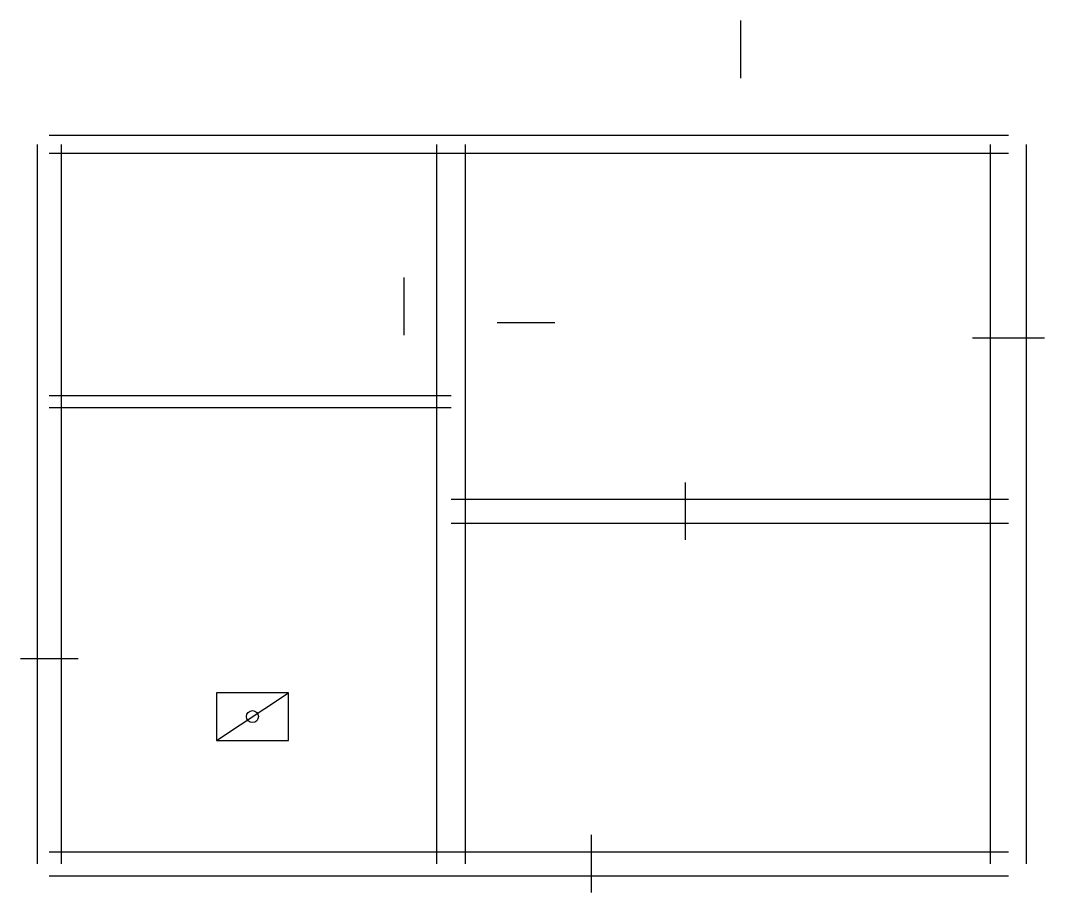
# Model space of a CAD drawing. Header units: millimetres. Extents: x -240 to 8300, y -240 to 7035.
import ezdxf

# ---------------------------------------------------------------- set-up
doc = ezdxf.new("R2010")
doc.units = ezdxf.units.MM
for name, color, linetype in [('FURN', 3, 'Continuous'), ('OPENING', 4, 'Continuous'), ('WALL', 7, 'Continuous')]:
    doc.layers.add(name, color=color, linetype=linetype)

# ---------------------------------------------------------------- blocks, each defined once
blk = doc.blocks.new('NOISE_INNER_60')
at = {"layer": 'FURN'}
blk.add_line((770.2, 232.2), (1370.2, 632.2), dxfattribs=at)
blk.add_lwpolyline([(770.2, 232.2), (1370.2, 232.2), (1370.2, 632.2), (770.2, 632.2), (770.2, 232.2)], close=True, dxfattribs=at)
at = {"layer": 'OPENING'}
for p, q in [((5138.9, 6240), (5138.9, 5760)), ((2335.3, 3616), (2335.3, 4096)), ((3591, 3716.3), (3111, 3716.3))]:
    blk.add_line(p, q, dxfattribs=at)
blk = doc.blocks.new('NOISE_OUTER_60')
at = {"layer": 'FURN'}
blk.add_circle((1070.2, 432.2), 50, dxfattribs=at)
blk.add_blockref('NOISE_INNER_60', (0, 0))

msp = doc.modelspace()

# ---------------------------------------------------------------- linework, layer by layer
at = {"layer": 'OPENING'}
for p, q in [((8300, 4385.5), (7700, 4385.5)), ((5306.9, 2701), (5306.9, 3181)), ((-240, 1713.4), (240, 1713.4)), ((4522.3, -240), (4522.3, 240))]:
    msp.add_line(p, q, dxfattribs=at)
at = {"layer": 'WALL'}
for p, q in [((-100, 6000), (-100, 0)), ((3471, 0), (3471, 6000)), ((7850, 0), (7850, 6000)), ((8150, 0), (8150, 6000)), ((8000, 5925), (0, 5925)), ((0, 3906), (3351, 3906)), ((0, 3806), (3351, 3806))]:
    msp.add_line(p, q, dxfattribs=at)
for points in [[(8000, 6075), (0, 6075)], [(100, 6000), (100, 0)], [(3231, 0), (3231, 6000)], [(3351, 3041), (8000, 3041)], [(3351, 2841), (8000, 2841)], [(0, 100), (8000, 100)], [(0, -100), (8000, -100)]]:
    msp.add_lwpolyline(points, dxfattribs=at)

# ---------------------------------------------------------------- block references
msp.add_blockref('NOISE_OUTER_60', (624.5, 795.1))

doc.saveas('drawing.dxf')
